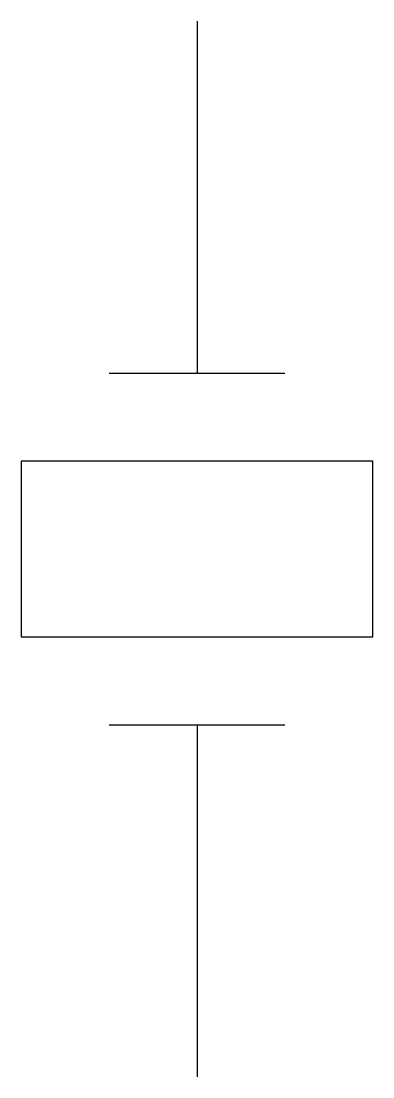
# Model space of a CAD drawing. Extents: x 13.95 to 14.05, y 13.2 to 13.5.
import ezdxf

# ---------------------------------------------------------------- set-up
doc = ezdxf.new("R2010")
doc.units = 0
doc.header["$MEASUREMENT"] = 0
doc.layers.get('0').update_dxf_attribs({"linetype": 'CONTINUOUS'})

msp = doc.modelspace()

# ---------------------------------------------------------------- linework, layer by layer
for p, q in [((14, 13.5), (14, 13.4)), ((13.975, 13.4), (14.025, 13.4)), ((14.05, 13.375), (13.95, 13.375)), ((13.95, 13.375), (13.95, 13.325)), ((14.05, 13.325), (14.05, 13.375)), ((13.95, 13.325), (14.05, 13.325)), ((13.975, 13.3), (14.025, 13.3)), ((14, 13.3), (14, 13.2))]:
    msp.add_line(p, q)

doc.saveas('drawing.dxf')
